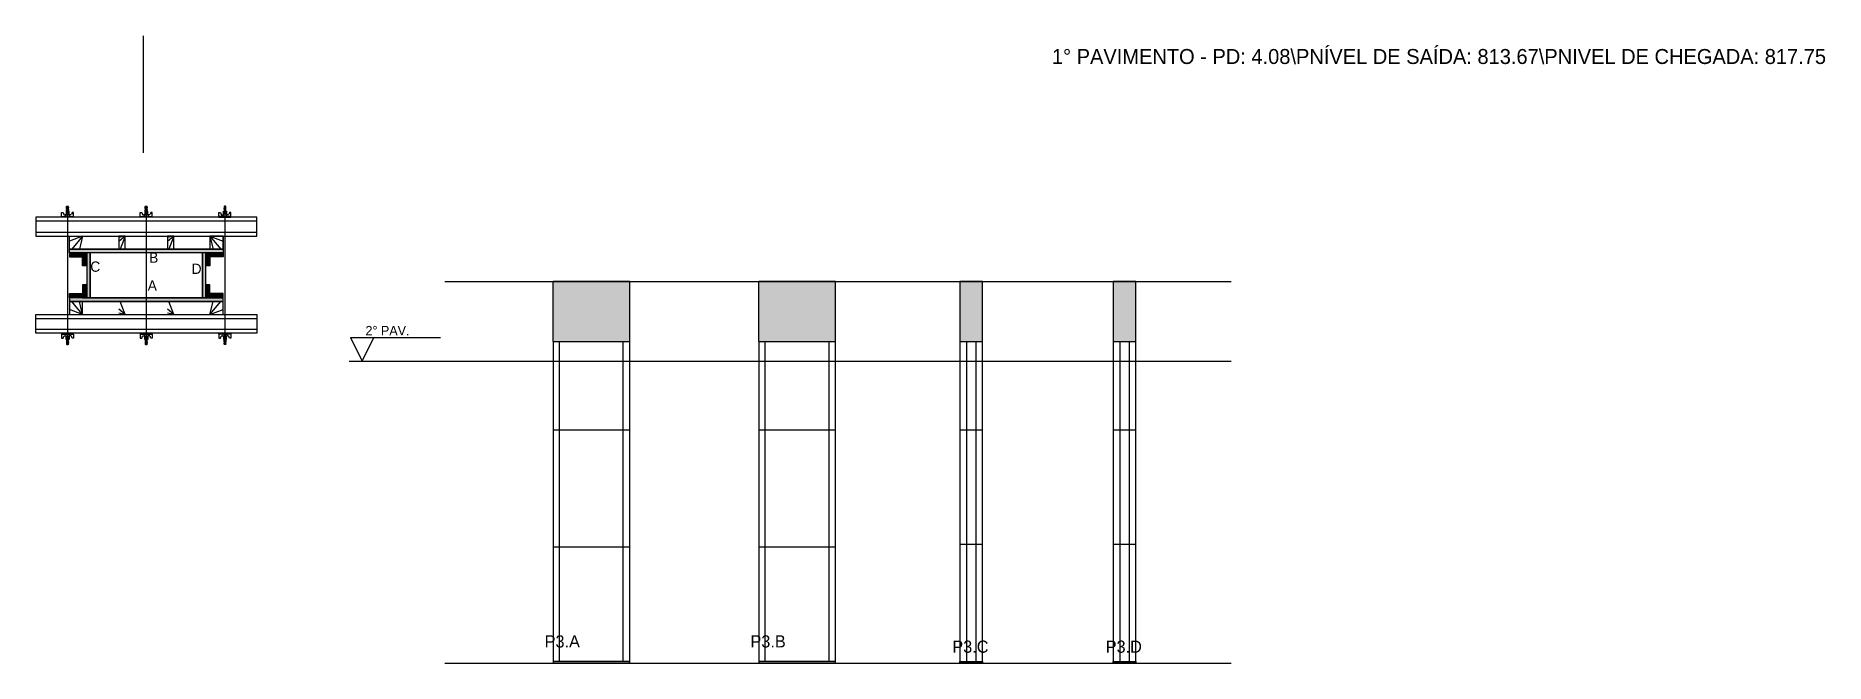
# Model space of a CAD drawing. Header units: metres. Extents: x 7891 to 9802, y 14403 to 15074.
import ezdxf

# ---------------------------------------------------------------- set-up
doc = ezdxf.new("R2010")
doc.units = ezdxf.units.M
for name, color, linetype in [('CHAPA', 7, 'Continuous'), ('COTA', 7, 'Continuous'), ('Hachura', 7, 'Continuous'), ('Madeira', 7, 'Continuous'), ('NIVEL 1° PAV.', 7, 'Continuous'), ('NIVEL 2° PAV.', 7, 'Continuous'), ('NOMENCLATURA', 7, 'Continuous'), ('Nível', 7, 'Continuous'), ('Painéis', 7, 'Continuous'), ('Perfil Metálico', 7, 'Continuous'), ('SARR_2.2x7', 7, 'Continuous'), ('SARRAFO', 7, 'Continuous'), ('Texto Seção', 7, 'Continuous'), ('TEXTO_GERAL', 7, 'Continuous')]:
    doc.layers.add(name, color=color, linetype=linetype)

msp = doc.modelspace()

# ---------------------------------------------------------------- hatches: boundary and pattern name
at = {"layer": 'COTA'}
h = msp.add_hatch(color=7, dxfattribs=at)
h.dxf.hatch_style = 1
h.paths.add_polyline_path([(8443.1, 14811), (8443.1, 14747), (8443.1, 14747), (8525.1, 14747), (8525.1, 14747), (8525.1, 14811), (8525.1, 14811), (8443.1, 14811)])
h = msp.add_hatch(color=7, dxfattribs=at)
h.dxf.hatch_style = 1
h.paths.add_polyline_path([(8662.8, 14811), (8662.8, 14747), (8662.8, 14747), (8744.8, 14747), (8744.8, 14747), (8744.8, 14811), (8744.8, 14811), (8662.8, 14811)])
h = msp.add_hatch(color=7, dxfattribs=at)
h.dxf.hatch_style = 1
h.paths.add_polyline_path([(8877.6, 14747), (8901.6, 14747), (8901.6, 14747), (8901.6, 14811), (8901.6, 14811), (8877.6, 14811), (8877.6, 14811), (8877.6, 14747)])
h = msp.add_hatch(color=7, dxfattribs=at)
h.dxf.hatch_style = 1
h.paths.add_polyline_path([(9041.4, 14747), (9065.4, 14747), (9065.4, 14747), (9065.4, 14811), (9065.4, 14811), (9041.4, 14811), (9041.4, 14811), (9041.4, 14747)])
at = {"layer": 'Hachura'}
h = msp.add_hatch(color=7, dxfattribs=at)
h.dxf.hatch_style = 1
h.paths.add_polyline_path([(7926.7, 14841.6), (7926.7, 14845.6), (7926.7, 14845.6), (8090.7, 14845.6), (8090.7, 14845.6), (8090.7, 14841.6), (8090.7, 14841.6), (7926.7, 14841.6)])
h = msp.add_hatch(color=7, dxfattribs=at)
h.dxf.hatch_style = 1
h.paths.add_polyline_path([(7926.7, 14841.6), (7926.7, 14845.6), (7926.7, 14845.6), (8090.7, 14845.6), (8090.7, 14845.6), (8090.7, 14841.6), (8090.7, 14841.6), (7926.7, 14841.6)])
h = msp.add_hatch(color=7, dxfattribs=at)
h.dxf.hatch_style = 1
h.paths.add_polyline_path([(7940.7, 14841.6), (7940.7, 14837.2), (7940.7, 14837.2), (7926.7, 14837.2), (7926.7, 14837.2), (7926.7, 14841.6), (7926.7, 14841.6), (7940.7, 14841.6)])
h = msp.add_hatch(color=7, dxfattribs=at)
h.dxf.hatch_style = 1
h.paths.add_polyline_path([(7945.1, 14841.6), (7940.7, 14841.6), (7940.7, 14841.6), (7940.7, 14827.6), (7940.7, 14827.6), (7945.1, 14827.6), (7945.1, 14827.6), (7945.1, 14841.6)])
h = msp.add_hatch(color=7, dxfattribs=at)
h.dxf.hatch_style = 1
h.paths.add_polyline_path([(7948.7, 14841.6), (7945.1, 14841.6), (7945.1, 14841.6), (7945.1, 14793.6), (7945.1, 14793.6), (7948.7, 14793.6), (7948.7, 14793.6), (7948.7, 14841.6)])
h = msp.add_hatch(color=7, dxfattribs=at)
h.dxf.hatch_style = 1
h.paths.add_polyline_path([(7948.7, 14841.6), (7945.1, 14841.6), (7945.1, 14841.6), (7945.1, 14793.6), (7945.1, 14793.6), (7948.7, 14793.6), (7948.7, 14793.6), (7948.7, 14841.6)])
h = msp.add_hatch(color=7, dxfattribs=at)
h.dxf.hatch_style = 1
h.paths.add_polyline_path([(8072.3, 14841.6), (8068.7, 14841.6), (8068.7, 14841.6), (8068.7, 14793.6), (8068.7, 14793.6), (8072.3, 14793.6), (8072.3, 14793.6), (8072.3, 14841.6)])
h = msp.add_hatch(color=7, dxfattribs=at)
h.dxf.hatch_style = 1
h.paths.add_polyline_path([(8072.3, 14841.6), (8068.7, 14841.6), (8068.7, 14841.6), (8068.7, 14793.6), (8068.7, 14793.6), (8072.3, 14793.6), (8072.3, 14793.6), (8072.3, 14841.6)])
h = msp.add_hatch(color=7, dxfattribs=at)
h.dxf.hatch_style = 1
h.paths.add_polyline_path([(8076.7, 14841.6), (8072.3, 14841.6), (8072.3, 14841.6), (8072.3, 14827.6), (8072.3, 14827.6), (8076.7, 14827.6), (8076.7, 14827.6), (8076.7, 14841.6)])
h = msp.add_hatch(color=7, dxfattribs=at)
h.dxf.hatch_style = 1
h.paths.add_polyline_path([(8076.7, 14841.6), (8076.7, 14837.2), (8076.7, 14837.2), (8090.7, 14837.2), (8090.7, 14837.2), (8090.7, 14841.6), (8090.7, 14841.6), (8076.7, 14841.6)])
h = msp.add_hatch(color=7, dxfattribs=at)
h.dxf.hatch_style = 1
h.paths.add_polyline_path([(7940.7, 14793.6), (7940.7, 14798), (7940.7, 14798), (7926.7, 14798), (7926.7, 14798), (7926.7, 14793.6), (7926.7, 14793.6), (7940.7, 14793.6)])
h = msp.add_hatch(color=7, dxfattribs=at)
h.dxf.hatch_style = 1
h.paths.add_polyline_path([(7926.7, 14793.6), (7926.7, 14789.6), (7926.7, 14789.6), (8090.7, 14789.6), (8090.7, 14789.6), (8090.7, 14793.6), (8090.7, 14793.6), (7926.7, 14793.6)])
h = msp.add_hatch(color=7, dxfattribs=at)
h.dxf.hatch_style = 1
h.paths.add_polyline_path([(7926.7, 14793.6), (7926.7, 14789.6), (7926.7, 14789.6), (8090.7, 14789.6), (8090.7, 14789.6), (8090.7, 14793.6), (8090.7, 14793.6), (7926.7, 14793.6)])
h = msp.add_hatch(color=7, dxfattribs=at)
h.dxf.hatch_style = 1
h.paths.add_polyline_path([(7945.1, 14793.6), (7940.7, 14793.6), (7940.7, 14793.6), (7940.7, 14807.6), (7940.7, 14807.6), (7945.1, 14807.6), (7945.1, 14807.6), (7945.1, 14793.6)])
h = msp.add_hatch(color=7, dxfattribs=at)
h.dxf.hatch_style = 1
h.paths.add_polyline_path([(8076.7, 14793.6), (8072.3, 14793.6), (8072.3, 14793.6), (8072.3, 14807.6), (8072.3, 14807.6), (8076.7, 14807.6), (8076.7, 14807.6), (8076.7, 14793.6)])
h = msp.add_hatch(color=7, dxfattribs=at)
h.dxf.hatch_style = 1
h.paths.add_polyline_path([(8076.7, 14793.6), (8076.7, 14798), (8076.7, 14798), (8090.7, 14798), (8090.7, 14798), (8090.7, 14793.6), (8090.7, 14793.6), (8076.7, 14793.6)])

# ---------------------------------------------------------------- linework, layer by layer
at = {"layer": 'CHAPA', "color": 7, "lineweight": 25}
for points in [[(7926.7, 14841.6), (7926.7, 14845.6), (8090.7, 14845.6), (8090.7, 14841.6)], [(7926.7, 14841.6), (7926.7, 14845.6), (8090.7, 14845.6), (8090.7, 14841.6)], [(7948.7, 14841.6), (7945.1, 14841.6), (7945.1, 14793.6), (7948.7, 14793.6)], [(7948.7, 14841.6), (7945.1, 14841.6), (7945.1, 14793.6), (7948.7, 14793.6)], [(8072.3, 14841.6), (8068.7, 14841.6), (8068.7, 14793.6), (8072.3, 14793.6)], [(8072.3, 14841.6), (8068.7, 14841.6), (8068.7, 14793.6), (8072.3, 14793.6)], [(7926.7, 14793.6), (7926.7, 14789.6), (8090.7, 14789.6), (8090.7, 14793.6)], [(7926.7, 14793.6), (7926.7, 14789.6), (8090.7, 14789.6), (8090.7, 14793.6)]]:
    msp.add_lwpolyline(points, close=True, dxfattribs=at)
at = {"layer": 'COTA', "color": 7, "lineweight": 25}
for p, q in [((8525.1, 14811), (8443.1, 14811)), ((8443.1, 14747), (8443.1, 14811)), ((8525.1, 14747), (8525.1, 14811)), ((8744.8, 14811), (8662.8, 14811)), ((8662.8, 14747), (8662.8, 14811)), ((8744.8, 14747), (8744.8, 14811))]:
    msp.add_line(p, q, dxfattribs=at)
for points in [[(8901.6, 14747), (8901.6, 14811), (8877.6, 14811), (8877.6, 14747)], [(9065.4, 14747), (9065.4, 14811), (9041.4, 14811), (9041.4, 14747)]]:
    msp.add_lwpolyline(points, dxfattribs=at)
at = {"layer": 'Defpoints', "color": 7, "lineweight": 25}
msp.add_line((8005.7, 14948.7), (8005.7, 15073.7), dxfattribs=at)
at = {"layer": 'Hachura', "color": 7, "lineweight": 25}
for p, q in [((7925.7, 14889.4), (7923.5, 14890.4)), ((7925.7, 14888.2), (7923.5, 14889.3)), ((7925.7, 14887.1), (7923.5, 14888.1)), ((7923.6, 14891.1), (7924, 14891.4)), ((7923.6, 14890.8), (7923.6, 14891.1)), ((7923.6, 14891.1), (7923.6, 14891.1)), ((7925.6, 14891.1), (7923.6, 14891.1)), ((7923.6, 14890.8), (7925.6, 14889.8)), ((7923.6, 14890.8), (7925.6, 14889.8)), ((7923.6, 14890.7), (7925.7, 14889.6)), ((7923.6, 14889.6), (7923.6, 14890.3)), ((7925.6, 14889.3), (7923.6, 14890.3)), ((7923.6, 14889.6), (7925.6, 14888.7)), ((7923.6, 14889.5), (7925.7, 14888.4)), ((7923.6, 14888.5), (7923.6, 14889.1)), ((7925.6, 14888.1), (7923.6, 14889.1)), ((7923.6, 14888.9), (7923.6, 14889.1)), ((7923.6, 14888.5), (7925.6, 14887.5)), ((7923.6, 14888.4), (7925.7, 14887.3)), ((7923.6, 14887.3), (7923.6, 14887.9)), ((7925.6, 14887), (7923.6, 14887.9)), ((7923.6, 14887.3), (7925.6, 14886.3)), ((7924, 14891.4), (7925.2, 14891.4)), ((7925.6, 14890.5), (7924.3, 14891.1)), ((7925.7, 14890.5), (7924.5, 14891.1)), ((7924.7, 14890.4), (7924.7, 14748.6)), ((7925.1, 14891.1), (7925.7, 14890.8)), ((7925.6, 14891.1), (7925.2, 14891.4)), ((7925.3, 14891.1), (7925.6, 14891)), ((7925.6, 14891), (7925.6, 14891.1)), ((7925.6, 14890.5), (7925.6, 14889.8)), ((7925.6, 14888.7), (7925.6, 14889.3)), ((7925.6, 14887.9), (7925.6, 14888.1)), ((7925.6, 14887.9), (7925.6, 14887.5)), ((8009.7, 14889.4), (8007.5, 14890.4)), ((8009.7, 14888.2), (8007.5, 14889.3)), ((8009.7, 14887.1), (8007.5, 14888.1)), ((8007.6, 14891.1), (8008, 14891.4)), ((8007.6, 14890.8), (8007.6, 14891.1)), ((8007.6, 14891.1), (8007.6, 14891.1)), ((8009.6, 14891.1), (8007.6, 14891.1)), ((8007.6, 14890.8), (8009.6, 14889.8)), ((8007.6, 14890.8), (8009.6, 14889.8)), ((8007.6, 14890.7), (8009.7, 14889.6)), ((8007.6, 14889.6), (8007.6, 14890.3)), ((8009.6, 14889.3), (8007.6, 14890.3)), ((8007.6, 14889.6), (8009.6, 14888.7)), ((8007.6, 14889.5), (8009.7, 14888.4)), ((8007.6, 14888.5), (8007.6, 14889.1)), ((8009.6, 14888.1), (8007.6, 14889.1)), ((8007.6, 14888.9), (8007.6, 14889.1)), ((8007.6, 14888.5), (8009.6, 14887.5)), ((8007.6, 14888.4), (8009.7, 14887.3)), ((8007.6, 14887.3), (8007.6, 14887.9)), ((8009.6, 14887), (8007.6, 14887.9)), ((8007.6, 14887.3), (8009.6, 14886.3)), ((8008, 14891.4), (8009.2, 14891.4)), ((8009.6, 14890.5), (8008.3, 14891.1)), ((8009.7, 14890.5), (8008.5, 14891.1)), ((8008.7, 14890.4), (8008.7, 14748.6)), ((8009.1, 14891.1), (8009.7, 14890.8)), ((8009.6, 14891.1), (8009.2, 14891.4)), ((8009.3, 14891.1), (8009.6, 14891)), ((8009.6, 14891), (8009.6, 14891.1)), ((8009.6, 14890.5), (8009.6, 14889.8)), ((8009.6, 14888.7), (8009.6, 14889.3)), ((8009.6, 14887.9), (8009.6, 14888.1)), ((8009.6, 14887.9), (8009.6, 14887.5)), ((8092.3, 14891.1), (8091.6, 14890.8)), ((8093.8, 14890.7), (8091.6, 14889.6)), ((8093.8, 14889.5), (8091.6, 14888.4)), ((8093.8, 14888.4), (8091.6, 14887.3)), ((8091.7, 14890.5), (8092.8, 14891.1)), ((8091.7, 14889.4), (8093.8, 14890.4)), ((8091.7, 14888.2), (8093.8, 14889.3)), ((8091.7, 14887.1), (8093.8, 14888.1)), ((8091.8, 14891.1), (8092.1, 14891.4)), ((8092, 14891.1), (8091.8, 14891)), ((8091.8, 14891), (8091.8, 14891.1)), ((8091.8, 14890.5), (8093.1, 14891.1)), ((8091.8, 14891.1), (8093.7, 14891.1)), ((8093.7, 14890.8), (8091.8, 14889.8)), ((8093.7, 14890.8), (8091.8, 14889.8)), ((8091.8, 14890.5), (8091.8, 14889.8)), ((8091.8, 14889.3), (8093.7, 14890.3)), ((8093.7, 14889.6), (8091.8, 14888.7)), ((8091.8, 14888.7), (8091.8, 14889.3)), ((8091.8, 14888.1), (8093.7, 14889.1)), ((8093.7, 14888.5), (8091.8, 14887.5)), ((8091.8, 14887.9), (8091.8, 14888.1)), ((8091.8, 14887.9), (8091.8, 14887.5)), ((8091.8, 14887), (8093.7, 14887.9)), ((8093.7, 14887.3), (8091.8, 14886.3)), ((8093.4, 14891.4), (8092.1, 14891.4)), ((8092.7, 14890.4), (8092.7, 14748.6)), ((8093.7, 14891.1), (8093.4, 14891.4)), ((8093.7, 14890.8), (8093.7, 14891.1)), ((8093.7, 14891.1), (8093.7, 14891.1)), ((8093.7, 14889.6), (8093.7, 14890.3)), ((8093.7, 14888.5), (8093.7, 14889.1)), ((8093.7, 14888.9), (8093.7, 14889.1)), ((8093.7, 14887.3), (8093.7, 14887.9)), ((7918.2, 14879.6), (7918.2, 14884.8)), ((7918.2, 14884.8), (7919.9, 14884.8)), ((7918.2, 14880.5), (7931.1, 14880.5)), ((7918.2, 14880.5), (7923.4, 14880.5)), ((7931.1, 14879.6), (7918.2, 14879.6)), ((7918.4, 14880.5), (7918.4, 14879.6)), ((7918.6, 14880.5), (7918.6, 14879.6)), ((7918.9, 14880.5), (7918.9, 14879.6)), ((7919.4, 14880.5), (7919.4, 14879.6)), ((7919.9, 14884.8), (7920.5, 14882.6)), ((7920.2, 14880.5), (7920.2, 14879.6)), ((7920.8, 14882.3), (7922.7, 14882.3)), ((7921.6, 14880.5), (7921.6, 14879.6)), ((7930.2, 14879.6), (7922.4, 14879.6)), ((7922.7, 14883.1), (7926.6, 14883.1)), ((7922.7, 14880.5), (7922.7, 14883.1)), ((7924.7, 14880.5), (7922.7, 14880.5)), ((7926.3, 14886.3), (7923, 14886.3)), ((7926.3, 14886.3), (7923, 14886.3)), ((7923, 14886.3), (7923, 14883.1)), ((7923.4, 14880.5), (7924, 14880.5)), ((7924.8, 14886.3), (7923.5, 14887)), ((7924.5, 14886.3), (7923.6, 14886.8)), ((7923.6, 14886.3), (7923.6, 14886.8)), ((7923.7, 14880.2), (7923.7, 14880.4)), ((7923.7, 14879.8), (7923.7, 14880.2)), ((7924, 14886.3), (7924, 14883.1)), ((7924.4, 14880.5), (7924.4, 14882.5)), ((7924.7, 14880.5), (7924.7, 14879.6)), ((7924.9, 14882.5), (7924.9, 14880.5)), ((7925.6, 14887), (7925.6, 14886.3)), ((7925.6, 14886.3), (7925.6, 14883.1)), ((7925.6, 14880.4), (7925.6, 14880)), ((7926.3, 14883.1), (7926.3, 14886.3)), ((7926.6, 14883.1), (7926.3, 14883.1)), ((7926.6, 14883.1), (7926.3, 14883.1)), ((7926.6, 14883.1), (7926.6, 14880.5)), ((7928.5, 14882.3), (7926.6, 14882.3)), ((7927.7, 14880.5), (7927.7, 14879.6)), ((7929.4, 14884.8), (7928.9, 14882.6)), ((7929.1, 14880.5), (7929.1, 14879.6)), ((7931.1, 14884.8), (7929.4, 14884.8)), ((7930, 14880.5), (7930, 14879.6)), ((7930.4, 14880.5), (7930.4, 14879.6)), ((7930.8, 14880.5), (7930.8, 14879.6)), ((7931, 14880.5), (7931, 14879.6)), ((7931.1, 14880.5), (7931.1, 14884.8)), ((7931.1, 14880.5), (7931.1, 14879.6)), ((8002.2, 14879.6), (8002.2, 14884.8)), ((8002.2, 14884.8), (8003.9, 14884.8)), ((8002.2, 14880.5), (8015.1, 14880.5)), ((8002.2, 14880.5), (8007.4, 14880.5)), ((8015.1, 14879.6), (8002.2, 14879.6)), ((8002.4, 14880.5), (8002.4, 14879.6)), ((8002.6, 14880.5), (8002.6, 14879.6)), ((8002.9, 14880.5), (8002.9, 14879.6)), ((8003.4, 14880.5), (8003.4, 14879.6)), ((8003.9, 14884.8), (8004.5, 14882.6)), ((8004.2, 14880.5), (8004.2, 14879.6)), ((8004.8, 14882.3), (8006.7, 14882.3)), ((8005.6, 14880.5), (8005.6, 14879.6)), ((8014.2, 14879.6), (8006.4, 14879.6)), ((8006.7, 14883.1), (8010.6, 14883.1)), ((8006.7, 14880.5), (8006.7, 14883.1)), ((8008.7, 14880.5), (8006.7, 14880.5)), ((8010.3, 14886.3), (8007, 14886.3)), ((8010.3, 14886.3), (8007, 14886.3)), ((8007, 14886.3), (8007, 14883.1)), ((8007.4, 14880.5), (8008, 14880.5)), ((8008.8, 14886.3), (8007.5, 14887)), ((8008.5, 14886.3), (8007.6, 14886.8)), ((8007.6, 14886.3), (8007.6, 14886.8)), ((8007.7, 14880.2), (8007.7, 14880.4)), ((8007.7, 14879.8), (8007.7, 14880.2)), ((8008, 14886.3), (8008, 14883.1)), ((8008.4, 14880.5), (8008.4, 14882.5)), ((8008.7, 14880.5), (8008.7, 14879.6)), ((8008.9, 14882.5), (8008.9, 14880.5)), ((8009.6, 14887), (8009.6, 14886.3)), ((8009.6, 14886.3), (8009.6, 14883.1)), ((8009.6, 14880.4), (8009.6, 14880)), ((8010.3, 14883.1), (8010.3, 14886.3)), ((8010.6, 14883.1), (8010.3, 14883.1)), ((8010.6, 14883.1), (8010.3, 14883.1)), ((8010.6, 14883.1), (8010.6, 14880.5)), ((8012.5, 14882.3), (8010.6, 14882.3)), ((8011.7, 14880.5), (8011.7, 14879.6)), ((8013.4, 14884.8), (8012.9, 14882.6)), ((8013.1, 14880.5), (8013.1, 14879.6)), ((8015.1, 14884.8), (8013.4, 14884.8)), ((8014, 14880.5), (8014, 14879.6)), ((8014.4, 14880.5), (8014.4, 14879.6)), ((8014.8, 14880.5), (8014.8, 14879.6)), ((8015, 14880.5), (8015, 14879.6)), ((8015.1, 14880.5), (8015.1, 14884.8)), ((8015.1, 14880.5), (8015.1, 14879.6)), ((8086.2, 14880.5), (8086.2, 14884.8)), ((8086.2, 14884.8), (8087.9, 14884.8)), ((8099.1, 14880.5), (8086.2, 14880.5)), ((8086.2, 14880.5), (8086.2, 14879.6)), ((8086.2, 14879.6), (8099.1, 14879.6)), ((8086.4, 14880.5), (8086.4, 14879.6)), ((8086.6, 14880.5), (8086.6, 14879.6)), ((8086.9, 14880.5), (8086.9, 14879.6)), ((8087.2, 14879.6), (8095, 14879.6)), ((8087.4, 14880.5), (8087.4, 14879.6)), ((8087.9, 14884.8), (8088.5, 14882.6)), ((8088.2, 14880.5), (8088.2, 14879.6)), ((8088.8, 14882.3), (8090.7, 14882.3)), ((8089.6, 14880.5), (8089.6, 14879.6)), ((8094.6, 14883.1), (8090.7, 14883.1)), ((8090.7, 14883.1), (8090.7, 14880.5)), ((8090.7, 14883.1), (8091, 14883.1)), ((8090.7, 14883.1), (8091, 14883.1)), ((8091, 14886.3), (8094.4, 14886.3)), ((8091, 14886.3), (8094.4, 14886.3)), ((8091, 14883.1), (8091, 14886.3)), ((8091.7, 14880.4), (8091.7, 14880)), ((8091.8, 14887), (8091.8, 14886.3)), ((8091.8, 14886.3), (8091.8, 14883.1)), ((8092.5, 14886.3), (8093.8, 14887)), ((8092.5, 14882.5), (8092.5, 14880.5)), ((8092.7, 14880.5), (8094.6, 14880.5)), ((8092.7, 14880.5), (8092.7, 14879.6)), ((8092.8, 14886.3), (8093.7, 14886.8)), ((8093, 14880.5), (8093, 14882.5)), ((8093.3, 14886.3), (8093.3, 14883.1)), ((8094, 14880.5), (8093.3, 14880.5)), ((8093.6, 14880.2), (8093.6, 14880.4)), ((8093.6, 14879.8), (8093.6, 14880.2)), ((8093.7, 14886.3), (8093.7, 14886.8)), ((8099.1, 14880.5), (8094, 14880.5)), ((8094.4, 14886.3), (8094.4, 14883.1)), ((8094.6, 14880.5), (8094.6, 14883.1)), ((8096.6, 14882.3), (8094.6, 14882.3)), ((8095.7, 14880.5), (8095.7, 14879.6)), ((8097.4, 14884.8), (8096.9, 14882.6)), ((8097.1, 14880.5), (8097.1, 14879.6)), ((8099.1, 14884.8), (8097.4, 14884.8)), ((8098, 14880.5), (8098, 14879.6)), ((8098.4, 14880.5), (8098.4, 14879.6)), ((8098.8, 14880.5), (8098.8, 14879.6)), ((8099, 14880.5), (8099, 14879.6)), ((8099.1, 14879.6), (8099.1, 14884.8)), ((7931.1, 14755.6), (7918.2, 14755.6)), ((7918.2, 14755.6), (7918.2, 14750.5)), ((7918.2, 14754.7), (7931.1, 14754.7)), ((7918.2, 14754.7), (7923.4, 14754.7)), ((7918.4, 14754.7), (7918.4, 14755.6)), ((7918.6, 14754.7), (7918.6, 14755.6)), ((7918.9, 14754.7), (7918.9, 14755.6)), ((7919.4, 14754.7), (7919.4, 14755.6)), ((7920.2, 14754.7), (7920.2, 14755.6)), ((7921.6, 14754.7), (7921.6, 14755.6)), ((7930.2, 14755.6), (7922.4, 14755.6)), ((7924.7, 14754.7), (7922.7, 14754.7)), ((7922.7, 14754.7), (7922.7, 14752.1)), ((7923.4, 14754.7), (7924, 14754.7)), ((7923.7, 14755.5), (7923.7, 14755)), ((7923.7, 14755), (7923.7, 14754.8)), ((7924.4, 14754.7), (7924.4, 14752.7)), ((7924.7, 14754.7), (7924.7, 14755.6)), ((7924.9, 14752.7), (7924.9, 14754.7)), ((7925.6, 14754.8), (7925.6, 14755.3)), ((7926.6, 14752.1), (7926.6, 14754.7)), ((7927.7, 14754.7), (7927.7, 14755.6)), ((7929.1, 14754.7), (7929.1, 14755.6)), ((7930, 14754.7), (7930, 14755.6)), ((7930.4, 14754.7), (7930.4, 14755.6)), ((7930.8, 14754.7), (7930.8, 14755.6)), ((7931, 14754.7), (7931, 14755.6)), ((7931.1, 14754.7), (7931.1, 14755.6)), ((7931.1, 14754.7), (7931.1, 14750.5)), ((8015.1, 14755.6), (8002.2, 14755.6)), ((8002.2, 14755.6), (8002.2, 14750.5)), ((8002.2, 14754.7), (8015.1, 14754.7)), ((8002.2, 14754.7), (8007.4, 14754.7)), ((8002.4, 14754.7), (8002.4, 14755.6)), ((8002.6, 14754.7), (8002.6, 14755.6)), ((8002.9, 14754.7), (8002.9, 14755.6)), ((8003.4, 14754.7), (8003.4, 14755.6)), ((8004.2, 14754.7), (8004.2, 14755.6)), ((8005.6, 14754.7), (8005.6, 14755.6)), ((8014.2, 14755.6), (8006.4, 14755.6)), ((8008.7, 14754.7), (8006.7, 14754.7)), ((8006.7, 14754.7), (8006.7, 14752.1)), ((8007.4, 14754.7), (8008, 14754.7)), ((8007.7, 14755.5), (8007.7, 14755)), ((8007.7, 14755), (8007.7, 14754.8)), ((8008.4, 14754.7), (8008.4, 14752.7)), ((8008.7, 14754.7), (8008.7, 14755.6)), ((8008.9, 14752.7), (8008.9, 14754.7)), ((8009.6, 14754.8), (8009.6, 14755.3)), ((8010.6, 14752.1), (8010.6, 14754.7)), ((8011.7, 14754.7), (8011.7, 14755.6)), ((8013.1, 14754.7), (8013.1, 14755.6)), ((8014, 14754.7), (8014, 14755.6)), ((8014.4, 14754.7), (8014.4, 14755.6)), ((8014.8, 14754.7), (8014.8, 14755.6)), ((8015, 14754.7), (8015, 14755.6)), ((8015.1, 14754.7), (8015.1, 14755.6)), ((8015.1, 14754.7), (8015.1, 14750.5)), ((8086.2, 14755.6), (8099.1, 14755.6)), ((8086.2, 14754.7), (8086.2, 14755.6)), ((8099.1, 14754.7), (8086.2, 14754.7)), ((8086.2, 14754.7), (8086.2, 14750.5)), ((8086.4, 14754.7), (8086.4, 14755.6)), ((8086.6, 14754.7), (8086.6, 14755.6)), ((8086.9, 14754.7), (8086.9, 14755.6)), ((8087.2, 14755.6), (8095, 14755.6)), ((8087.4, 14754.7), (8087.4, 14755.6)), ((8088.2, 14754.7), (8088.2, 14755.6)), ((8089.6, 14754.7), (8089.6, 14755.6)), ((8090.7, 14752.1), (8090.7, 14754.7)), ((8091.7, 14754.8), (8091.7, 14755.3)), ((8092.5, 14752.7), (8092.5, 14754.7)), ((8092.7, 14754.7), (8092.7, 14755.6)), ((8092.7, 14754.7), (8094.6, 14754.7)), ((8093, 14754.7), (8093, 14752.7)), ((8094, 14754.7), (8093.3, 14754.7)), ((8093.6, 14755.5), (8093.6, 14755)), ((8093.6, 14755), (8093.6, 14754.8)), ((8099.1, 14754.7), (8094, 14754.7)), ((8094.6, 14754.7), (8094.6, 14752.1)), ((8095.7, 14754.7), (8095.7, 14755.6)), ((8097.1, 14754.7), (8097.1, 14755.6)), ((8098, 14754.7), (8098, 14755.6)), ((8098.4, 14754.7), (8098.4, 14755.6)), ((8098.8, 14754.7), (8098.8, 14755.6)), ((8099, 14754.7), (8099, 14755.6)), ((8099.1, 14755.6), (8099.1, 14750.5)), ((7918.2, 14750.5), (7919.9, 14750.5)), ((7919.9, 14750.5), (7920.5, 14752.7)), ((7920.8, 14752.9), (7922.7, 14752.9)), ((7922.7, 14752.1), (7926.6, 14752.1)), ((7923, 14748.9), (7923, 14752.1)), ((7926.3, 14749), (7923, 14749)), ((7926.3, 14748.9), (7923, 14748.9)), ((7924.8, 14748.9), (7923.5, 14748.3)), ((7925.7, 14748.2), (7923.5, 14747.1)), ((7925.7, 14747), (7923.5, 14746)), ((7925.7, 14745.9), (7923.5, 14744.8)), ((7923.6, 14747.9), (7925.6, 14748.9)), ((7924.5, 14748.9), (7923.6, 14748.5)), ((7923.6, 14748.9), (7923.6, 14748.5)), ((7925.6, 14748.3), (7923.6, 14747.3)), ((7923.6, 14746.9), (7925.7, 14748)), ((7923.6, 14747.9), (7923.6, 14747.3)), ((7923.6, 14746.8), (7925.6, 14747.8)), ((7925.6, 14747.1), (7923.6, 14746.1)), ((7923.6, 14746.8), (7923.6, 14746.1)), ((7923.6, 14745.7), (7925.7, 14746.8)), ((7923.6, 14745.6), (7925.6, 14746.6)), ((7923.6, 14746.4), (7923.6, 14746.1)), ((7925.6, 14745.9), (7923.6, 14745)), ((7923.6, 14745.6), (7923.6, 14745)), ((7923.6, 14744.6), (7925.7, 14745.6)), ((7923.6, 14744.5), (7925.6, 14745.4)), ((7923.6, 14744.5), (7925.6, 14745.4)), ((7923.6, 14744.5), (7923.6, 14744.1)), ((7923.6, 14744.1), (7923.6, 14744.1)), ((7923.6, 14744.1), (7924, 14743.8)), ((7925.6, 14744.1), (7923.6, 14744.1)), ((7924, 14748.9), (7924, 14752.1)), ((7924, 14743.8), (7925.2, 14743.8)), ((7925.6, 14744.8), (7924.3, 14744.1)), ((7925.7, 14744.7), (7924.5, 14744.1)), ((7925.1, 14744.1), (7925.7, 14744.5)), ((7925.6, 14744.1), (7925.2, 14743.8)), ((7925.3, 14744.1), (7925.6, 14744.3)), ((7925.6, 14748.9), (7925.6, 14752.1)), ((7925.6, 14748.3), (7925.6, 14748.9)), ((7925.6, 14747.3), (7925.6, 14747.8)), ((7925.6, 14747.3), (7925.6, 14747.1)), ((7925.6, 14746.6), (7925.6, 14745.9)), ((7925.6, 14744.8), (7925.6, 14745.4)), ((7925.6, 14744.3), (7925.6, 14744.1)), ((7926.3, 14752.1), (7926.3, 14748.9)), ((7926.6, 14752.1), (7926.3, 14752.1)), ((7926.6, 14752.1), (7926.3, 14752.1)), ((7928.5, 14752.9), (7926.6, 14752.9)), ((7929.4, 14750.5), (7928.9, 14752.7)), ((7931.1, 14750.5), (7929.4, 14750.5)), ((8002.2, 14750.5), (8003.9, 14750.5)), ((8003.9, 14750.5), (8004.5, 14752.7)), ((8004.8, 14752.9), (8006.7, 14752.9)), ((8006.7, 14752.1), (8010.6, 14752.1)), ((8007, 14748.9), (8007, 14752.1)), ((8010.3, 14749), (8007, 14749)), ((8010.3, 14748.9), (8007, 14748.9)), ((8008.8, 14748.9), (8007.5, 14748.3)), ((8009.7, 14748.2), (8007.5, 14747.1)), ((8009.7, 14747), (8007.5, 14746)), ((8009.7, 14745.9), (8007.5, 14744.8)), ((8007.6, 14747.9), (8009.6, 14748.9)), ((8008.5, 14748.9), (8007.6, 14748.5)), ((8007.6, 14748.9), (8007.6, 14748.5)), ((8009.6, 14748.3), (8007.6, 14747.3)), ((8007.6, 14746.9), (8009.7, 14748)), ((8007.6, 14747.9), (8007.6, 14747.3)), ((8007.6, 14746.8), (8009.6, 14747.8)), ((8009.6, 14747.1), (8007.6, 14746.1)), ((8007.6, 14746.8), (8007.6, 14746.1)), ((8007.6, 14745.7), (8009.7, 14746.8)), ((8007.6, 14745.6), (8009.6, 14746.6)), ((8007.6, 14746.4), (8007.6, 14746.1)), ((8009.6, 14745.9), (8007.6, 14745)), ((8007.6, 14745.6), (8007.6, 14745)), ((8007.6, 14744.6), (8009.7, 14745.6)), ((8007.6, 14744.5), (8009.6, 14745.4)), ((8007.6, 14744.5), (8009.6, 14745.4)), ((8007.6, 14744.5), (8007.6, 14744.1)), ((8007.6, 14744.1), (8007.6, 14744.1)), ((8007.6, 14744.1), (8008, 14743.8)), ((8009.6, 14744.1), (8007.6, 14744.1)), ((8008, 14748.9), (8008, 14752.1)), ((8008, 14743.8), (8009.2, 14743.8)), ((8009.6, 14744.8), (8008.3, 14744.1)), ((8009.7, 14744.7), (8008.5, 14744.1)), ((8009.1, 14744.1), (8009.7, 14744.5)), ((8009.6, 14744.1), (8009.2, 14743.8)), ((8009.3, 14744.1), (8009.6, 14744.3)), ((8009.6, 14748.9), (8009.6, 14752.1)), ((8009.6, 14748.3), (8009.6, 14748.9)), ((8009.6, 14747.3), (8009.6, 14747.8)), ((8009.6, 14747.3), (8009.6, 14747.1)), ((8009.6, 14746.6), (8009.6, 14745.9)), ((8009.6, 14744.8), (8009.6, 14745.4)), ((8009.6, 14744.3), (8009.6, 14744.1)), ((8010.3, 14752.1), (8010.3, 14748.9)), ((8010.6, 14752.1), (8010.3, 14752.1)), ((8010.6, 14752.1), (8010.3, 14752.1)), ((8012.5, 14752.9), (8010.6, 14752.9)), ((8013.4, 14750.5), (8012.9, 14752.7)), ((8015.1, 14750.5), (8013.4, 14750.5)), ((8086.2, 14750.5), (8087.9, 14750.5)), ((8087.9, 14750.5), (8088.5, 14752.7)), ((8088.8, 14752.9), (8090.7, 14752.9)), ((8094.6, 14752.1), (8090.7, 14752.1)), ((8090.7, 14752.1), (8091, 14752.1)), ((8090.7, 14752.1), (8091, 14752.1)), ((8091, 14752.1), (8091, 14748.9)), ((8091, 14749), (8094.4, 14749)), ((8091, 14748.9), (8094.4, 14748.9)), ((8093.8, 14746.9), (8091.6, 14748)), ((8093.8, 14745.7), (8091.6, 14746.8)), ((8093.8, 14744.6), (8091.6, 14745.6)), ((8092.3, 14744.1), (8091.6, 14744.5)), ((8091.7, 14748.2), (8093.8, 14747.1)), ((8091.7, 14747), (8093.8, 14746)), ((8091.7, 14745.9), (8093.8, 14744.8)), ((8091.7, 14744.7), (8092.8, 14744.1)), ((8091.8, 14748.9), (8091.8, 14752.1)), ((8091.8, 14748.3), (8091.8, 14748.9)), ((8093.7, 14747.9), (8091.8, 14748.9)), ((8091.8, 14748.3), (8093.7, 14747.3)), ((8091.8, 14747.3), (8091.8, 14747.8)), ((8093.7, 14746.8), (8091.8, 14747.8)), ((8091.8, 14747.3), (8091.8, 14747.1)), ((8091.8, 14747.1), (8093.7, 14746.1)), ((8091.8, 14746.6), (8091.8, 14745.9)), ((8093.7, 14745.6), (8091.8, 14746.6)), ((8091.8, 14745.9), (8093.7, 14745)), ((8093.7, 14744.5), (8091.8, 14745.4)), ((8091.8, 14744.8), (8091.8, 14745.4)), ((8093.7, 14744.5), (8091.8, 14745.4)), ((8091.8, 14744.8), (8093.1, 14744.1)), ((8092, 14744.1), (8091.8, 14744.3)), ((8091.8, 14744.3), (8091.8, 14744.1)), ((8091.8, 14744.1), (8092.1, 14743.8)), ((8091.8, 14744.1), (8093.7, 14744.1)), ((8093.4, 14743.8), (8092.1, 14743.8)), ((8092.5, 14748.9), (8093.8, 14748.3)), ((8092.8, 14748.9), (8093.7, 14748.5)), ((8093.3, 14748.9), (8093.3, 14752.1)), ((8093.7, 14744.1), (8093.4, 14743.8)), ((8093.7, 14748.9), (8093.7, 14748.5)), ((8093.7, 14747.9), (8093.7, 14747.3)), ((8093.7, 14746.8), (8093.7, 14746.1)), ((8093.7, 14746.4), (8093.7, 14746.1)), ((8093.7, 14745.6), (8093.7, 14745)), ((8093.7, 14744.5), (8093.7, 14744.1)), ((8093.7, 14744.1), (8093.7, 14744.1)), ((8094.4, 14748.9), (8094.4, 14752.1)), ((8096.6, 14752.9), (8094.6, 14752.9)), ((8097.4, 14750.5), (8096.9, 14752.7)), ((8099.1, 14750.5), (8097.4, 14750.5))]:
    msp.add_line(p, q, dxfattribs=at)
at = {"layer": 'Madeira', "color": 7, "lineweight": 25}
for p, q in [((7940.7, 14859.6), (7926.7, 14854.2)), ((7940.7, 14859.6), (7929.2, 14845.6)), ((7940.7, 14859.6), (7937.2, 14845.6)), ((7986.2, 14859.6), (7979.2, 14853.9)), ((7986.2, 14859.6), (7979.2, 14857.9)), ((7986.2, 14859.6), (7980.7, 14845.6)), ((8038.2, 14859.6), (8031.2, 14853.9)), ((8038.2, 14859.6), (8031.2, 14857.9)), ((8038.2, 14859.6), (8032.7, 14845.6)), ((8076.7, 14859.6), (8088.2, 14845.6)), ((8076.7, 14859.6), (8080.2, 14845.6)), ((8076.7, 14859.6), (8090.7, 14854.2)), ((7940.7, 14775.6), (7926.7, 14781)), ((7940.7, 14775.6), (7929.2, 14789.6)), ((7940.7, 14775.6), (7937.2, 14789.6)), ((7986.2, 14775.6), (7979.2, 14781.4)), ((7986.2, 14775.6), (7979.2, 14777.3)), ((7986.2, 14775.6), (7980.7, 14789.6)), ((8038.2, 14775.6), (8031.2, 14781.4)), ((8038.2, 14775.6), (8031.2, 14777.3)), ((8038.2, 14775.6), (8032.7, 14789.6)), ((8076.7, 14775.6), (8088.2, 14789.6)), ((8076.7, 14775.6), (8080.2, 14789.6)), ((8076.7, 14775.6), (8090.7, 14781.1))]:
    msp.add_line(p, q, dxfattribs=at)
for points in [[(8090.7, 14859.6), (8090.7, 14845.6), (7926.7, 14845.6), (7926.7, 14859.6)], [(7986.2, 14859.6), (7979.2, 14859.6), (7979.2, 14845.6), (7986.2, 14845.6)], [(8038.2, 14859.6), (8031.2, 14859.6), (8031.2, 14845.6), (8038.2, 14845.6)], [(8076.7, 14859.6), (8076.7, 14845.6), (8090.7, 14845.6), (8090.7, 14859.6)], [(7940.7, 14775.6), (7940.7, 14789.6), (7926.7, 14789.6), (7926.7, 14775.6)], [(8090.7, 14775.6), (8090.7, 14789.6), (7926.7, 14789.6), (7926.7, 14775.6)]]:
    msp.add_lwpolyline(points, close=True, dxfattribs=at)
at = {"layer": 'NIVEL 1° PAV.', "color": 7, "lineweight": 25}
msp.add_line((8327.6, 14811), (9167.4, 14811), dxfattribs=at)
at = {"layer": 'NIVEL 2° PAV.', "color": 7, "lineweight": 25}
for p, q in [((8226.8, 14751), (8322.8, 14751)), ((8226.8, 14751), (8239.3, 14726)), ((8239.3, 14726), (8251.8, 14751)), ((8225.4, 14726), (9167.4, 14726))]:
    msp.add_line(p, q, dxfattribs=at)
at = {"layer": 'Nível', "color": 7, "lineweight": 25}
for p, q in [((8327.6, 14811), (9167.4, 14811)), ((8327.6, 14403), (9167.4, 14403))]:
    msp.add_line(p, q, dxfattribs=at)
at = {"layer": 'Painéis', "color": 7, "lineweight": 25}
for p, q in [((8443.1, 14747), (8443.1, 14403)), ((8443.1, 14747), (8525.1, 14747)), ((8525.1, 14403), (8525.1, 14747)), ((8662.8, 14747), (8662.8, 14403)), ((8662.8, 14747), (8744.8, 14747)), ((8744.8, 14403), (8744.8, 14747)), ((8877.6, 14747), (8877.6, 14405)), ((8877.6, 14747), (8901.6, 14747)), ((8901.6, 14405), (8901.6, 14747)), ((9041.4, 14747), (9041.4, 14405)), ((9041.4, 14747), (9065.4, 14747)), ((9065.4, 14405), (9065.4, 14747)), ((8525.1, 14652), (8443.1, 14652)), ((8744.8, 14652), (8662.8, 14652)), ((8901.6, 14652), (8877.6, 14652)), ((9065.4, 14652), (9041.4, 14652)), ((8525.1, 14527), (8443.1, 14527)), ((8744.8, 14527), (8662.8, 14527)), ((8901.6, 14530), (8877.6, 14530)), ((9065.4, 14530), (9041.4, 14530)), ((8443.1, 14405), (8525.1, 14405)), ((8662.8, 14405), (8744.8, 14405)), ((8877.6, 14405), (8901.6, 14405)), ((9041.4, 14405), (9065.4, 14405))]:
    msp.add_line(p, q, dxfattribs=at)
for points in [[(8068.7, 14793.6), (8068.7, 14841.6), (7948.7, 14841.6), (7948.7, 14793.6)], [(8525.1, 14405), (8443.1, 14405), (8443.1, 14403), (8525.1, 14403)], [(8744.8, 14405), (8662.8, 14405), (8662.8, 14403), (8744.8, 14403)], [(8877.6, 14405), (8901.6, 14405), (8901.6, 14403), (8877.6, 14403)], [(9041.4, 14405), (9065.4, 14405), (9065.4, 14403), (9041.4, 14403)]]:
    msp.add_lwpolyline(points, close=True, dxfattribs=at)
at = {"layer": 'Perfil Metálico', "color": 7, "lineweight": 25}
for points in [[(7890.7, 14879.6), (7890.7, 14859.6), (8126.7, 14859.6), (8126.7, 14879.6)], [(8126.7, 14863.6), (8126.7, 14875.6), (7890.7, 14875.6), (7890.7, 14863.6)], [(7890.7, 14755.6), (7890.7, 14775.6), (8126.7, 14775.6), (8126.7, 14755.6)], [(8126.7, 14771.6), (8126.7, 14759.6), (7890.7, 14759.6), (7890.7, 14771.6)]]:
    msp.add_lwpolyline(points, close=True, dxfattribs=at)
at = {"layer": 'SARR_2.2x7', "color": 7, "lineweight": 25}
for p, q in [((8450.1, 14652), (8450.1, 14747)), ((8518.1, 14652), (8518.1, 14747)), ((8669.8, 14652), (8669.8, 14747)), ((8737.8, 14652), (8737.8, 14747)), ((8884.6, 14747), (8884.6, 14652)), ((8894.6, 14747), (8894.6, 14652)), ((9048.4, 14747), (9048.4, 14652)), ((9058.4, 14747), (9058.4, 14652)), ((8450.1, 14527), (8450.1, 14652)), ((8518.1, 14527), (8518.1, 14652)), ((8669.8, 14527), (8669.8, 14652)), ((8737.8, 14527), (8737.8, 14652)), ((8884.6, 14652), (8884.6, 14405)), ((8894.6, 14652), (8894.6, 14405)), ((9048.4, 14652), (9048.4, 14405)), ((9058.4, 14652), (9058.4, 14405)), ((8450.1, 14405), (8450.1, 14527)), ((8518.1, 14405), (8518.1, 14527)), ((8669.8, 14405), (8669.8, 14527)), ((8737.8, 14405), (8737.8, 14527)), ((8450.1, 14405), (8450.1, 14405)), ((8518.1, 14405), (8518.1, 14405)), ((8669.8, 14405), (8669.8, 14405)), ((8737.8, 14405), (8737.8, 14405))]:
    msp.add_line(p, q, dxfattribs=at)
at = {"layer": 'SARRAFO', "color": 7, "lineweight": 25}
for points in [[(7926.7, 14837.2), (7940.7, 14837.2), (7940.7, 14841.6), (7926.7, 14841.6)], [(7940.7, 14827.6), (7940.7, 14841.6), (7945.1, 14841.6), (7945.1, 14827.6)], [(8072.3, 14827.6), (8072.3, 14841.6), (8076.7, 14841.6), (8076.7, 14827.6)], [(8090.7, 14837.2), (8076.7, 14837.2), (8076.7, 14841.6), (8090.7, 14841.6)], [(7926.7, 14798), (7940.7, 14798), (7940.7, 14793.6), (7926.7, 14793.6)], [(7940.7, 14807.6), (7940.7, 14793.6), (7945.1, 14793.6), (7945.1, 14807.6)], [(8072.3, 14807.6), (8072.3, 14793.6), (8076.7, 14793.6), (8076.7, 14807.6)], [(8090.7, 14798), (8076.7, 14798), (8076.7, 14793.6), (8090.7, 14793.6)]]:
    msp.add_lwpolyline(points, close=True, dxfattribs=at)

# ---------------------------------------------------------------- texts
at = {"layer": 'NIVEL 2° PAV.', "color": 7, "lineweight": 25}
msp.add_text('2° PAV.', height=10, dxfattribs=at).set_placement((8242.8, 14753.5))
at = {"layer": 'NOMENCLATURA', "color": 7, "lineweight": 25}
msp.add_text('1° PAVIMENTO - PD: 4.08\\PNÍVEL DE SAÍDA: 813.67\\PNIVEL DE CHEGADA: 817.75', height=16, dxfattribs=at).set_placement((8975.9, 15043.5))
at = {"layer": 'Texto Seção', "color": 7, "lineweight": 25}
for s, p in [('P3.A', (8434.1, 14419.8)), ('P3.B', (8653.9, 14419.8)), ('P3.C', (8869.5, 14414.2)), ('P3.D', (9033.3, 14414.2))]:
    msp.add_text(s, height=13, dxfattribs=at).set_placement(p)
at = {"layer": 'TEXTO_GERAL', "color": 7, "lineweight": 25}
for s, p in [('C', (7948.9, 14821.4)), ('B', (8011.7, 14831)), ('D', (8057.1, 14819.1)), ('A', (8010.2, 14801.2))]:
    msp.add_text(s, height=11, dxfattribs=at).set_placement(p)

doc.saveas('drawing.dxf')
